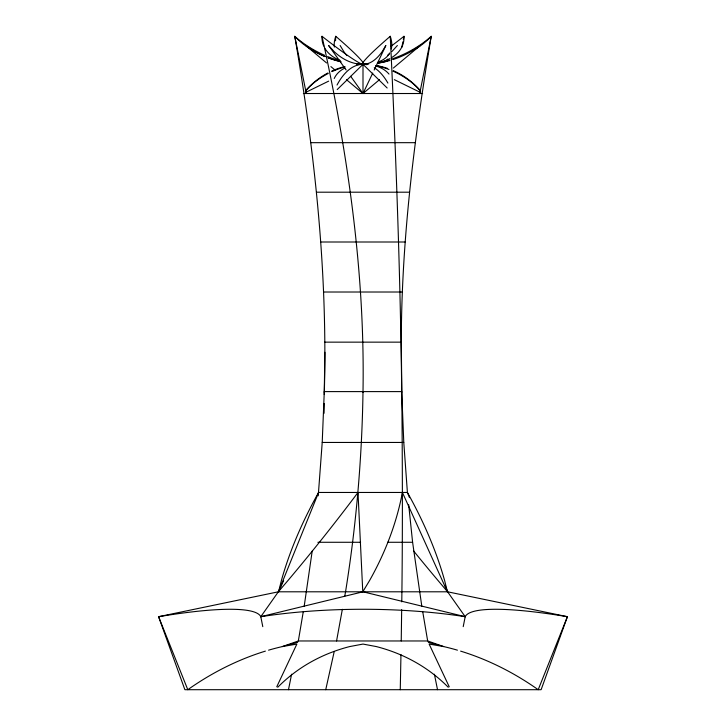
<?xml version="1.0" encoding="UTF-8"?>
<svg xmlns="http://www.w3.org/2000/svg" width="726" height="726" viewBox="0 0 726 726"><rect width="100%" height="100%" fill="white"/><g stroke="black" fill="none" stroke-linecap="round" stroke-linejoin="round"><path stroke-width="1.09" d="M324.068 413.285L324.159 403.456M324.25 394.545C327.853 274.428 315.111 154.547 294.765 36.3A62.082 31.49 25.9 0 0 324.513 55.249M401.233 640.967L401.669 609.686M401.777 601.863C402.939 515.288 402.24 428.712 401.278 342.146C401.469 239.471 414.337 137.414 431.235 36.3A62.082 31.49 -25.9 0 1 391.305 59.214M324.268 392.312L324.885 352.264M400.262 689.7L400.961 654.571M363 391.604C361.993 458.66 356.185 525.597 345.549 591.799L344.75 596.173M318.242 495.785L322.217 442.452L324.277 391.604L401.723 391.604L403.783 442.452L407.404 492.464L409.5 497.637M335.548 40.783L335.748 36.3A62.082 4.528 39 0 1 363.436 63.425M312.198 551.079L304.185 606.328M268.575 650.169A240.678 188.597 -46.7 0 1 282.36 646.576L298.332 640.967L303.241 611.918M336.565 640.967L342.354 609.286M401.832 47.299L402.903 41.799M403.338 39.603L403.983 36.3A62.082 4.528 -39 0 1 390.543 46.618M463.215 626.656L465.203 616.701L447.597 591.799L437.95 580.419A375.841 71.066 51.3 0 1 413.593 550.943M288.476 689.7L291.607 674.2M419.701 93.518L431.235 36.3A62.082 36.019 -17.9 0 1 415.463 49.105M325.738 689.7L334.16 651.803M278.403 591.799L447.597 591.799L567.405 616.701L541.124 689.7L184.876 689.7L158.595 616.701L278.403 591.799L318.596 492.464L407.404 492.464A375.841 213.753 41.7 0 1 444.584 580.419L447.425 591.799L402.404 492.464A375.841 284.819 -19.6 0 1 369.643 580.419L362.773 591.799L358 492.464A375.841 71.066 -51.3 0 1 288.05 580.419L278.348 591.799L260.797 616.701L262.785 626.656M283.63 580.655L278.575 591.799L281.416 580.419A375.841 213.753 -41.7 0 1 318.596 492.464M276.76 686.805L296.87 644.071L282.36 646.576L297.669 642.374M346.52 79.697L363 93.518L372.728 73.09M374.189 70.023L385.869 45.502L382.239 51.51A98.228 38.977 -90 0 1 359.987 64.024M386.359 60.902L387.657 59.096M391.931 51.51L397.385 45.502M337.218 89.57L363 64.315A62.082 4.528 -39 0 1 390.252 36.3A62.082 31.49 25.9 0 1 391.287 49.014M350.676 76.303L363 93.518L379.48 79.697M393.365 68.053L420.254 45.502L411.17 51.51A98.228 97.574 90 0 1 392.947 59.577M305.401 92.529L328.642 81.14M265.389 651.122A240.678 188.597 -46.7 0 0 187.798 689.7L158.595 616.701A222.828 33.36 -15.2 0 1 260.797 616.701L363 591.799L465.203 616.701A222.828 33.36 15.2 0 1 567.405 616.701L538.202 689.7A240.678 188.597 46.7 0 0 460.611 651.122M303.377 93.518L422.623 93.518M310.782 142.677L415.218 142.677M316.627 192.199L409.373 192.199M320.901 242.003L405.099 242.003M323.605 292.015L402.395 292.015M324.722 342.146L401.278 342.146M322.217 442.452L403.783 442.452M317.888 542.277L360.595 542.277M387.648 542.277L412.604 542.277L421.815 606.328M298.332 640.967L427.668 640.967L443.64 646.576A240.678 188.597 46.7 0 1 457.425 650.169M428.331 642.374L443.64 646.576L429.13 644.071L449.24 686.805M394.327 79.66L420.599 92.529M326.564 62.962L305.746 45.502L314.83 51.51A98.228 97.574 90 0 0 325.184 56.637M330.902 66.601L335.24 70.24M387.167 87.991L363 64.315A62.082 4.528 39 0 1 322.017 36.3A62.082 36.019 -17.9 0 0 323.723 46.065M346.13 69.959L328.615 45.502L334.069 51.51A98.228 58.597 -90 0 0 363 64.315L363 93.518M340.131 45.502L343.761 51.51A98.228 38.977 -90 0 0 346.964 55.612M445.138 585.592L447.652 591.799M434.393 674.2L437.524 689.7M306.299 93.518L294.765 36.3A62.082 36.019 17.9 0 0 325.166 56.537M322.017 36.3C347.745 153.168 365.124 272.395 362.991 392.312M422.759 611.918L427.668 640.967M408.674 504.634L412.604 542.277M390.252 36.3C396.006 154.901 400.344 273.575 401.732 392.312M327.952 72.945A75.459 75.459 0 0 0 305.347 91.095A52.807 31.998 -26.1 0 1 328.134 73.507M331.682 71.121A75.459 75.459 0 0 1 344.442 66.629M360.922 64.342A75.459 75.459 0 0 1 365.078 64.342M377.484 65.721A75.459 75.459 0 0 1 387.539 68.416M393.365 70.694A75.459 75.459 0 0 1 420.653 91.095A52.807 31.998 26.1 0 0 392.993 71.148M332.018 71.602A52.807 31.998 -26.1 0 1 345.14 66.828M357.709 64.55A52.807 31.998 -26.1 0 1 367.501 64.505M376.104 66.093A52.807 31.998 -26.1 0 1 388.991 74.088M334.232 78.481A52.807 31.998 26.1 0 1 344.886 68.044M357.41 64.605A52.807 31.998 26.1 0 1 367.211 64.469M375.759 65.63A52.807 31.998 26.1 0 1 388.973 69.487M389.254 59.877A62.082 31.49 -25.9 0 1 377.411 62.881M367.347 64.169A62.082 31.49 -25.9 0 1 360.677 64.269M334.35 47.072A62.082 31.49 -25.9 0 1 335.748 36.3M387.248 61.075A62.082 36.019 -17.9 0 1 378.691 62.926M356.511 64.051A62.082 36.019 -17.9 0 0 363 64.315A62.082 36.019 17.9 0 1 357.864 64.16M340.095 60.403A62.082 36.019 -17.9 0 1 324.713 48.052M389.789 52.898A62.082 31.49 25.9 0 1 378.237 61.973M368.699 64.042A62.082 31.49 25.9 0 1 360.858 64.278M339.795 60.793A62.082 31.49 25.9 0 1 327.544 56.537M403.983 36.3A62.082 36.019 17.9 0 1 391.595 57.617M389.798 58.615A62.082 36.019 17.9 0 1 377.874 62.817M339.813 61.347A62.082 36.019 17.9 0 1 328.234 57.744M366.149 64.26A98.228 97.574 90 0 1 359.851 64.26M341.147 61.819A98.228 97.574 90 0 1 328.107 57.817M389.935 60.503A98.228 97.574 90 0 1 377.638 63.207M337.027 85.033A75.459 37.734 90 0 1 366.811 64.705M374.28 67.763A75.459 37.734 90 0 1 387.911 83.1M389.426 53.76A98.228 58.597 90 0 1 387.729 55.14M448.251 687.268A240.678 188.597 -46.7 0 0 376.331 646.576L363 644.071L349.669 646.576A240.678 188.597 46.7 0 0 277.749 687.268M260.797 616.701A222.828 66.719 0 0 1 465.203 616.701"/></g></svg>
